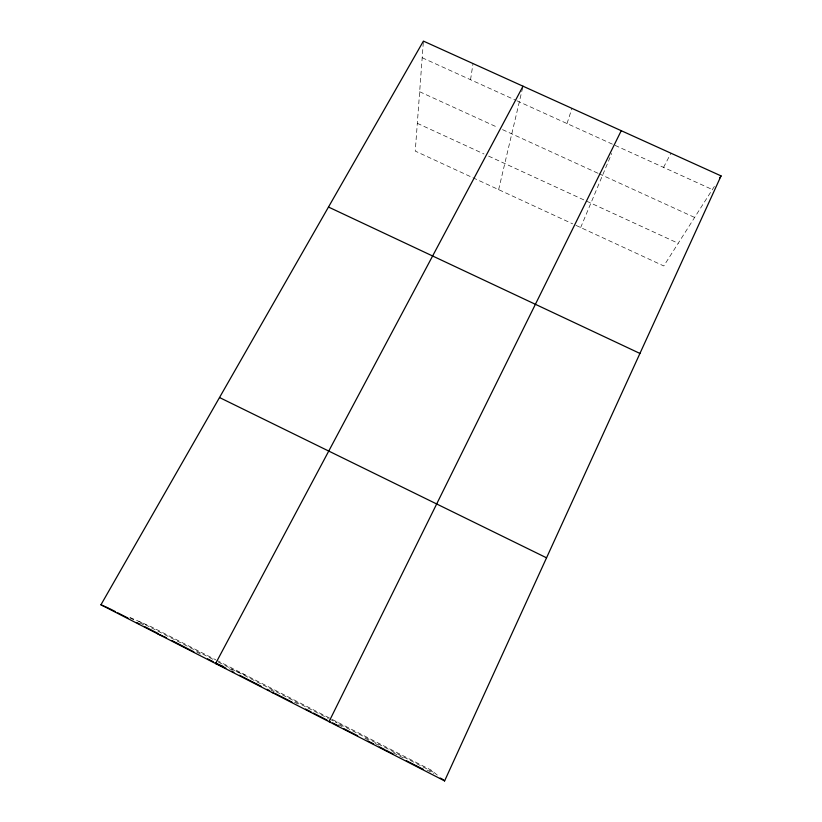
<?xml version="1.0" encoding="UTF-8"?>
<svg xmlns="http://www.w3.org/2000/svg" width="822" height="822" viewBox="0 0 822 822"><rect width="100%" height="100%" fill="white"/><g stroke="black" fill="none" stroke-linecap="round" stroke-linejoin="round"><path stroke-width="0.62" stroke-dasharray="4.11 3.08" d="M423.32 42.384L415.254 151.094L572.657 223.841M470.554 79.724L473.01 63.561M498.635 189.635L522.73 87.409M567.026 123.547L571.937 108.36M580.661 227.54L611.712 153.447M663.539 167.39L670.958 153.2M714.369 186.409L663.786 265.958L573.807 224.375M337.246 722.024L335.222 721.932L434.365 772.711M229.317 668.789L244.905 674.728M129.968 617.476L151.217 626.754L215.796 659.819M422.179 57.746L515.836 100.294M516.997 100.818L612.801 144.343M615.092 145.381L712.366 189.563M419.652 91.745L497.916 127.523M502.54 129.629L597.861 173.206M599.033 173.74L694.631 217.45M417.319 123.321L483.994 153.981M488.617 156.108L678.201 243.281M216.916 660.395L431.016 770.039L438.239 775.804M138.795 621.329L213.977 659.84M218.488 662.152L328.389 718.438M329.53 719.014L334.081 721.346M130.123 617.969L135.794 620.877M140.336 623.199L143.737 624.946M196.818 652.134L201.308 654.435M270.787 690.028L274.147 691.754M294.44 702.142L300.092 705.04M338.582 724.757L344.284 727.676M364.804 738.187L370.506 741.115M375.068 743.448L378.49 745.205M393.214 752.747L404.465 758.511M426.978 770.039L433.728 773.502"/><path stroke-width="1.23" d="M444.61 780.9L721.058 175.898L423.412 41.1L100.942 604.797L444.61 780.9L443.192 779.77M621.247 130.698L329.026 721.675L330.3 721.726M523.018 86.207L215.6 663.559L223.594 666.601M719.723 177.994L721.058 175.898M272.051 692.484L274.003 693.08M157.999 634.039L163.157 636.187M100.942 604.797L108.73 608.198M328.481 207.041L639.927 353.439M219.515 397.529L546.538 557.819M109.871 608.783L115.522 611.681M117.782 612.842L127.975 618.062M137.027 622.696L139.288 623.857M144.949 626.754L158.523 633.711M164.184 636.618L166.465 637.78M172.178 640.708L193.879 651.825M207.586 658.854L213.299 661.782M215.58 662.953L225.865 668.214M231.578 671.142L233.859 672.314M239.572 675.242L261.273 686.36M266.986 689.288L269.267 690.459M274.98 693.378L291.913 702.06M305.465 709.006L311.106 711.893M313.367 713.054L326.92 719.99M332.581 722.898L338.284 725.816M343.976 728.734L357.652 735.741M367.907 740.992L373.609 743.91M379.302 746.838L385.004 749.756M392.906 753.805L386.145 750.332L386.546 751.144M406.428 760.73L423.33 769.392M440.232 778.054L442.493 779.205"/></g></svg>
